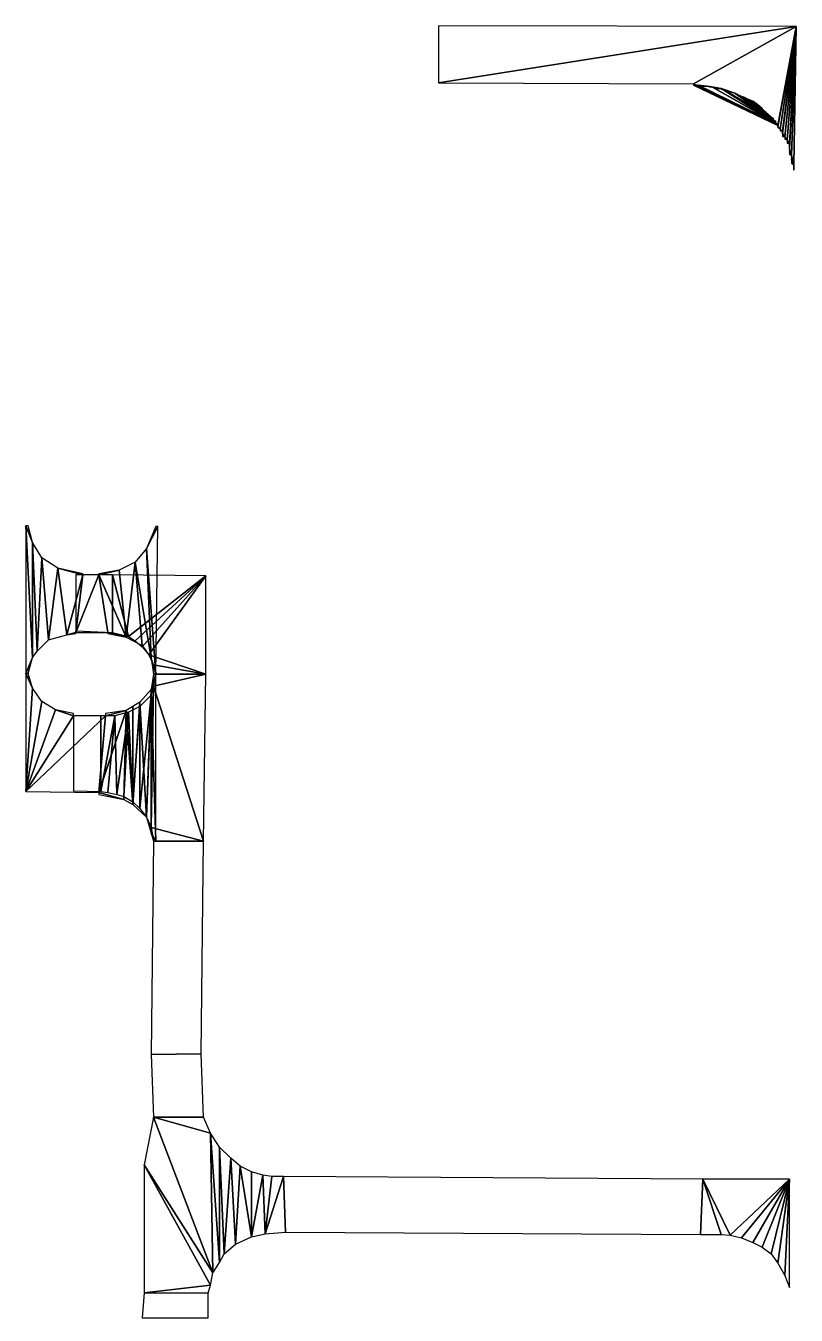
# Model space of a CAD drawing. Extents: x -35426928 to -35396732, y 11996534 to 12011444.
# Drawn here: x -35418036 to -35416684, y 12009182 to 12011444 of the extents above; entities that cross this region are included whole.
import ezdxf

# ---------------------------------------------------------------- set-up
doc = ezdxf.new("R2010")
doc.units = 0

msp = doc.modelspace()

# ---------------------------------------------------------------- linework, layer by layer
at = {"layer": 'mg_to_dxf', "color": 52}
for points in [[(-35416684, 12011443), (-35416684, 12011443), (-35417312, 12011444), (-35417312, 12011344)], [(-35416684, 12011443), (-35416684, 12011443), (-35417312, 12011344), (-35416864, 12011342)], [(-35416716, 12011269), (-35416716, 12011269), (-35416684, 12011443), (-35416864, 12011342)], [(-35416716, 12011267), (-35416716, 12011267), (-35416684, 12011443), (-35416716, 12011269)], [(-35416716, 12011267), (-35416716, 12011267), (-35416712, 12011263), (-35416684, 12011443)], [(-35416712, 12011263), (-35416712, 12011263), (-35416708, 12011259), (-35416684, 12011443)], [(-35416708, 12011259), (-35416708, 12011259), (-35416708, 12011255), (-35416684, 12011443)], [(-35416708, 12011255), (-35416708, 12011255), (-35416704, 12011249), (-35416684, 12011443)], [(-35416704, 12011249), (-35416704, 12011249), (-35416700, 12011244), (-35416684, 12011443)], [(-35416700, 12011244), (-35416700, 12011244), (-35416696, 12011237), (-35416684, 12011443)], [(-35416696, 12011237), (-35416696, 12011237), (-35416696, 12011228), (-35416684, 12011443)], [(-35416696, 12011228), (-35416696, 12011228), (-35416692, 12011217), (-35416684, 12011443)], [(-35416692, 12011217), (-35416692, 12011217), (-35416688, 12011200), (-35416684, 12011443)], [(-35416688, 12011200), (-35416688, 12011200), (-35416688, 12011191), (-35416684, 12011443)], [(-35416716, 12011269), (-35416716, 12011269), (-35416716, 12011269), (-35416864, 12011342)], [(-35416716, 12011269), (-35416716, 12011269), (-35416864, 12011342), (-35416864, 12011340)], [(-35416716, 12011269), (-35416716, 12011269), (-35416864, 12011340)], [(-35416864, 12011340), (-35416864, 12011340), (-35416864, 12011340)], [(-35416716, 12011270), (-35416716, 12011270), (-35416864, 12011340), (-35416716, 12011269)], [(-35416716, 12011270), (-35416716, 12011270), (-35416720, 12011273), (-35416864, 12011340)], [(-35416720, 12011273), (-35416720, 12011273), (-35416856, 12011340), (-35416864, 12011340)], [(-35416720, 12011273), (-35416720, 12011273), (-35416720, 12011273), (-35416856, 12011340)], [(-35416832, 12011337), (-35416832, 12011337), (-35416840, 12011338), (-35416856, 12011340)], [(-35416720, 12011273), (-35416720, 12011273), (-35416832, 12011337), (-35416856, 12011340)], [(-35416856, 12011340), (-35416856, 12011340), (-35416844, 12011338), (-35416840, 12011338)], [(-35416856, 12011340), (-35416856, 12011340), (-35416848, 12011338), (-35416844, 12011338)], [(-35416856, 12011340), (-35416856, 12011340), (-35416852, 12011338), (-35416848, 12011338)], [(-35416856, 12011340), (-35416856, 12011340), (-35416852, 12011338)], [(-35416840, 12011338), (-35416840, 12011338), (-35416836, 12011337), (-35416832, 12011337)], [(-35416720, 12011273), (-35416720, 12011273), (-35416720, 12011274), (-35416832, 12011337)], [(-35416720, 12011274), (-35416720, 12011274), (-35416816, 12011334), (-35416832, 12011337)], [(-35416832, 12011337), (-35416832, 12011337), (-35416824, 12011335), (-35416816, 12011334)], [(-35416832, 12011337), (-35416832, 12011337), (-35416828, 12011335), (-35416824, 12011335)], [(-35416824, 12011335), (-35416824, 12011335), (-35416824, 12011334), (-35416816, 12011334)], [(-35416720, 12011274), (-35416720, 12011274), (-35416720, 12011276), (-35416816, 12011334)], [(-35416720, 12011276), (-35416720, 12011276), (-35416812, 12011333), (-35416816, 12011334)], [(-35416816, 12011334), (-35416816, 12011334), (-35416816, 12011333), (-35416812, 12011333)], [(-35416720, 12011276), (-35416720, 12011276), (-35416812, 12011333), (-35416724, 12011277)], [(-35416724, 12011277), (-35416724, 12011277), (-35416724, 12011277), (-35416812, 12011333)], [(-35416796, 12011327), (-35416796, 12011327), (-35416812, 12011333), (-35416800, 12011328)], [(-35416792, 12011326), (-35416792, 12011326), (-35416812, 12011333), (-35416796, 12011327)], [(-35416724, 12011277), (-35416724, 12011277), (-35416792, 12011326), (-35416812, 12011333)], [(-35416812, 12011333), (-35416812, 12011333), (-35416800, 12011328), (-35416804, 12011330)], [(-35416812, 12011333), (-35416812, 12011333), (-35416808, 12011331), (-35416804, 12011330)], [(-35416804, 12011330), (-35416804, 12011330), (-35416800, 12011328)], [(-35416724, 12011278), (-35416724, 12011278), (-35416792, 12011326), (-35416724, 12011277)], [(-35416724, 12011278), (-35416724, 12011278), (-35416724, 12011280), (-35416792, 12011326)], [(-35416724, 12011280), (-35416724, 12011280), (-35416724, 12011280), (-35416792, 12011326)], [(-35416788, 12011324), (-35416788, 12011324), (-35416792, 12011326)], [(-35416724, 12011280), (-35416724, 12011280), (-35416788, 12011324), (-35416792, 12011326)], [(-35416724, 12011280), (-35416724, 12011280), (-35416724, 12011281), (-35416788, 12011324)], [(-35416724, 12011281), (-35416724, 12011281), (-35416780, 12011320), (-35416788, 12011324)], [(-35416788, 12011324), (-35416788, 12011324), (-35416788, 12011323), (-35416784, 12011321)], [(-35416788, 12011324), (-35416788, 12011324), (-35416784, 12011321), (-35416780, 12011320)], [(-35416780, 12011320), (-35416780, 12011320), (-35416780, 12011320), (-35416784, 12011321)], [(-35416724, 12011281), (-35416724, 12011281), (-35416780, 12011320), (-35416728, 12011282)], [(-35416728, 12011282), (-35416728, 12011282), (-35416728, 12011282), (-35416780, 12011320)], [(-35416728, 12011282), (-35416728, 12011282), (-35416768, 12011315), (-35416780, 12011320)], [(-35416772, 12011316), (-35416772, 12011316), (-35416776, 12011319), (-35416780, 12011320)], [(-35416768, 12011315), (-35416768, 12011315), (-35416780, 12011320), (-35416772, 12011316)], [(-35416772, 12011317), (-35416772, 12011317), (-35416776, 12011319), (-35416772, 12011316)], [(-35416728, 12011282), (-35416728, 12011282), (-35416760, 12011312), (-35416768, 12011315)], [(-35416768, 12011315), (-35416768, 12011315), (-35416768, 12011313), (-35416764, 12011312)], [(-35416768, 12011315), (-35416768, 12011315), (-35416764, 12011312), (-35416760, 12011312)], [(-35416728, 12011282), (-35416728, 12011282), (-35416728, 12011284), (-35416760, 12011312)], [(-35416728, 12011284), (-35416728, 12011284), (-35416752, 12011306), (-35416760, 12011312)], [(-35416760, 12011312), (-35416760, 12011312), (-35416760, 12011309), (-35416752, 12011306)], [(-35416760, 12011312), (-35416760, 12011312), (-35416760, 12011309), (-35416760, 12011310)], [(-35416760, 12011309), (-35416760, 12011309), (-35416760, 12011308), (-35416756, 12011306)], [(-35416760, 12011309), (-35416760, 12011309), (-35416756, 12011306), (-35416752, 12011306)], [(-35416728, 12011284), (-35416728, 12011284), (-35416752, 12011306), (-35416732, 12011285)], [(-35416732, 12011285), (-35416732, 12011285), (-35416732, 12011285), (-35416752, 12011306)], [(-35416732, 12011285), (-35416732, 12011285), (-35416744, 12011298), (-35416752, 12011306)], [(-35416752, 12011306), (-35416752, 12011306), (-35416744, 12011298), (-35416744, 12011299)], [(-35416752, 12011306), (-35416752, 12011306), (-35416752, 12011303), (-35416744, 12011299)], [(-35416752, 12011306), (-35416752, 12011306), (-35416752, 12011303), (-35416752, 12011305)], [(-35416744, 12011299), (-35416744, 12011299), (-35416748, 12011301), (-35416752, 12011303)], [(-35416752, 12011303), (-35416752, 12011303), (-35416752, 12011302), (-35416748, 12011301)], [(-35416744, 12011299), (-35416744, 12011299), (-35416744, 12011298)], [(-35416732, 12011285), (-35416732, 12011285), (-35416744, 12011298), (-35416744, 12011296)], [(-35416732, 12011285), (-35416732, 12011285), (-35416732, 12011287), (-35416744, 12011296)], [(-35416732, 12011287), (-35416732, 12011287), (-35416744, 12011296), (-35416736, 12011288)], [(-35416740, 12011295), (-35416740, 12011295), (-35416744, 12011296)], [(-35416736, 12011288), (-35416736, 12011288), (-35416740, 12011295), (-35416744, 12011296)], [(-35416736, 12011288), (-35416736, 12011288), (-35416736, 12011289), (-35416740, 12011295)], [(-35416736, 12011289), (-35416736, 12011289), (-35416736, 12011289), (-35416740, 12011295)], [(-35416736, 12011289), (-35416736, 12011289), (-35416740, 12011295), (-35416740, 12011294)], [(-35416736, 12011289), (-35416736, 12011289), (-35416736, 12011291), (-35416740, 12011294)], [(-35416736, 12011291), (-35416736, 12011291), (-35416740, 12011294)], [(-35416736, 12011291), (-35416736, 12011291), (-35416736, 12011291), (-35416740, 12011294)], [(-35416736, 12011291), (-35416736, 12011291), (-35416736, 12011292), (-35416740, 12011294)], [(-35416716, 12011271), (-35416716, 12011271), (-35416720, 12011273), (-35416716, 12011270)], [(-35416716, 12011267), (-35416716, 12011267), (-35416716, 12011266), (-35416712, 12011263)], [(-35416712, 12011263), (-35416712, 12011263), (-35416712, 12011262), (-35416708, 12011259)], [(-35416712, 12011262), (-35416712, 12011262), (-35416712, 12011260), (-35416708, 12011259)], [(-35416708, 12011259), (-35416708, 12011259), (-35416708, 12011255), (-35416708, 12011257)], [(-35416708, 12011255), (-35416708, 12011255), (-35416708, 12011253), (-35416704, 12011249)], [(-35416708, 12011253), (-35416708, 12011253), (-35416708, 12011252), (-35416704, 12011249)], [(-35416708, 12011252), (-35416708, 12011252), (-35416708, 12011250), (-35416704, 12011249)], [(-35416704, 12011249), (-35416704, 12011249), (-35416704, 12011246), (-35416700, 12011244)], [(-35416704, 12011246), (-35416704, 12011246), (-35416704, 12011245), (-35416700, 12011244)], [(-35416700, 12011244), (-35416700, 12011244), (-35416700, 12011242), (-35416696, 12011237)], [(-35416700, 12011242), (-35416700, 12011242), (-35416700, 12011241), (-35416696, 12011237)], [(-35416700, 12011241), (-35416700, 12011241), (-35416700, 12011238), (-35416696, 12011237)], [(-35416696, 12011237), (-35416696, 12011237), (-35416696, 12011228), (-35416696, 12011235)], [(-35416696, 12011235), (-35416696, 12011235), (-35416696, 12011228), (-35416696, 12011234)], [(-35416696, 12011234), (-35416696, 12011234), (-35416696, 12011228), (-35416696, 12011231)], [(-35416696, 12011231), (-35416696, 12011231), (-35416696, 12011228), (-35416696, 12011230)], [(-35416696, 12011228), (-35416696, 12011228), (-35416696, 12011225), (-35416692, 12011217)], [(-35416696, 12011225), (-35416696, 12011225), (-35416696, 12011224), (-35416692, 12011217)], [(-35416696, 12011224), (-35416696, 12011224), (-35416696, 12011223), (-35416692, 12011217)], [(-35416696, 12011223), (-35416696, 12011223), (-35416696, 12011221), (-35416692, 12011217)], [(-35416696, 12011221), (-35416696, 12011221), (-35416696, 12011218), (-35416692, 12011217)], [(-35416692, 12011217), (-35416692, 12011217), (-35416692, 12011216), (-35416688, 12011200)], [(-35416692, 12011216), (-35416692, 12011216), (-35416692, 12011213), (-35416688, 12011200)], [(-35416692, 12011213), (-35416692, 12011213), (-35416692, 12011210), (-35416688, 12011200)], [(-35416692, 12011210), (-35416692, 12011210), (-35416692, 12011209), (-35416688, 12011200)], [(-35416692, 12011209), (-35416692, 12011209), (-35416692, 12011206), (-35416688, 12011200)], [(-35416692, 12011206), (-35416692, 12011206), (-35416692, 12011203), (-35416688, 12011200)], [(-35416688, 12011200), (-35416688, 12011200), (-35416688, 12011191), (-35416688, 12011199)], [(-35416688, 12011199), (-35416688, 12011199), (-35416688, 12011191), (-35416688, 12011196)], [(-35416688, 12011196), (-35416688, 12011196), (-35416688, 12011191), (-35416688, 12011193)], [(-35416688, 12011193), (-35416688, 12011193), (-35416688, 12011191), (-35416688, 12011192)], [(-35418024, 12010538), (-35418024, 12010538), (-35418032, 12010567), (-35418036, 12010567)], [(-35418024, 12010538), (-35418024, 12010538), (-35418036, 12010567), (-35418024, 12010336)], [(-35418024, 12010336), (-35418024, 12010336), (-35418036, 12010567), (-35418036, 12010308)], [(-35417824, 12010527), (-35417824, 12010527), (-35417808, 12010307), (-35417804, 12010566)], [(-35417824, 12010527), (-35417824, 12010527), (-35417804, 12010566), (-35417808, 12010566)], [(-35418016, 12010347), (-35418016, 12010347), (-35418024, 12010538), (-35418024, 12010336)], [(-35418008, 12010511), (-35418008, 12010511), (-35418024, 12010538), (-35418016, 12010347)], [(-35417996, 12010367), (-35417996, 12010367), (-35418008, 12010511), (-35418016, 12010347)], [(-35417980, 12010493), (-35417980, 12010493), (-35418008, 12010511), (-35417996, 12010367)], [(-35417816, 12010335), (-35417816, 12010335), (-35417824, 12010527), (-35417844, 12010503)], [(-35417816, 12010335), (-35417816, 12010335), (-35417808, 12010307), (-35417824, 12010527)], [(-35417964, 12010376), (-35417964, 12010376), (-35417980, 12010493), (-35417996, 12010367)], [(-35417936, 12010481), (-35417936, 12010481), (-35417936, 12010483), (-35417980, 12010493)], [(-35417936, 12010481), (-35417936, 12010481), (-35417980, 12010493), (-35417964, 12010376)], [(-35417908, 12010481), (-35417908, 12010481), (-35417872, 12010489), (-35417908, 12010483)], [(-35417860, 12010372), (-35417860, 12010372), (-35417872, 12010489), (-35417908, 12010481)], [(-35417844, 12010503), (-35417844, 12010503), (-35417872, 12010489), (-35417860, 12010372)], [(-35417844, 12010503), (-35417844, 12010503), (-35417860, 12010372), (-35417832, 12010357)], [(-35417816, 12010335), (-35417816, 12010335), (-35417844, 12010503), (-35417832, 12010357)], [(-35417948, 12010380), (-35417948, 12010380), (-35417936, 12010481), (-35417964, 12010376)], [(-35417948, 12010383), (-35417884, 12010380), (-35417884, 12010481), (-35417948, 12010481)], [(-35417908, 12010481), (-35417908, 12010481), (-35417948, 12010380), (-35417892, 12010380)], [(-35417908, 12010481), (-35417908, 12010481), (-35417936, 12010481), (-35417948, 12010380)], [(-35417860, 12010372), (-35417860, 12010372), (-35417908, 12010481), (-35417892, 12010380)], [(-35417856, 12010373), (-35417856, 12010373), (-35417884, 12010481), (-35417884, 12010380)], [(-35417720, 12010479), (-35417720, 12010479), (-35417884, 12010481), (-35417856, 12010373)], [(-35417844, 12010365), (-35417844, 12010365), (-35417720, 12010479), (-35417856, 12010373)], [(-35417832, 12010355), (-35417832, 12010355), (-35417720, 12010479), (-35417844, 12010365)], [(-35417820, 12010341), (-35417820, 12010341), (-35417720, 12010479), (-35417832, 12010355)], [(-35417720, 12010307), (-35417720, 12010307), (-35417720, 12010479), (-35417820, 12010341)], [(-35417964, 12010376), (-35417964, 12010376), (-35417948, 12010378), (-35417948, 12010380)], [(-35417892, 12010380), (-35417892, 12010380), (-35417892, 12010378), (-35417860, 12010372)], [(-35418024, 12010336), (-35418024, 12010336), (-35418036, 12010308), (-35418032, 12010308)], [(-35417812, 12010323), (-35417812, 12010323), (-35417720, 12010307), (-35417820, 12010341)], [(-35417816, 12010335), (-35417816, 12010335), (-35417812, 12010307), (-35417808, 12010307)], [(-35418024, 12010282), (-35418024, 12010282), (-35418032, 12010308), (-35418036, 12010308)], [(-35418024, 12010282), (-35418024, 12010282), (-35418036, 12010308), (-35418036, 12010101)], [(-35417816, 12010280), (-35417816, 12010280), (-35417808, 12010014), (-35417808, 12010307)], [(-35417816, 12010280), (-35417816, 12010280), (-35417808, 12010307), (-35417812, 12010307)], [(-35417812, 12010323), (-35417812, 12010323), (-35417808, 12010307), (-35417720, 12010307)], [(-35417812, 12010286), (-35417812, 12010286), (-35417724, 12010014), (-35417720, 12010307)], [(-35417812, 12010286), (-35417812, 12010286), (-35417720, 12010307), (-35417808, 12010307)], [(-35417816, 12010270), (-35417816, 12010270), (-35417816, 12010038), (-35417812, 12010286)], [(-35417816, 12010038), (-35417816, 12010038), (-35417724, 12010014), (-35417812, 12010286)], [(-35418024, 12010282), (-35418024, 12010282), (-35418036, 12010101), (-35418008, 12010259)], [(-35417824, 12010056), (-35417824, 12010056), (-35417816, 12010280), (-35417836, 12010258)], [(-35417836, 12010071), (-35417836, 12010071), (-35417824, 12010056), (-35417816, 12010270)], [(-35417836, 12010071), (-35417836, 12010071), (-35417816, 12010270), (-35417836, 12010250)], [(-35417824, 12010056), (-35417824, 12010056), (-35417816, 12010028), (-35417816, 12010280)], [(-35417824, 12010056), (-35417824, 12010056), (-35417816, 12010038), (-35417816, 12010270)], [(-35417816, 12010028), (-35417816, 12010028), (-35417808, 12010014), (-35417816, 12010280)], [(-35418036, 12010101), (-35418036, 12010101), (-35417984, 12010244), (-35418008, 12010259)], [(-35418036, 12010101), (-35418036, 12010101), (-35417952, 12010234), (-35417984, 12010244)], [(-35417952, 12010234), (-35417952, 12010234), (-35417952, 12010238), (-35417984, 12010244)], [(-35417908, 12010099), (-35417908, 12010099), (-35417864, 12010087), (-35417860, 12010243)], [(-35417908, 12010099), (-35417908, 12010099), (-35417860, 12010243), (-35417896, 12010234)], [(-35417860, 12010243), (-35417860, 12010243), (-35417896, 12010238), (-35417896, 12010234)], [(-35417856, 12010240), (-35417856, 12010240), (-35417880, 12010234), (-35417876, 12010096)], [(-35417864, 12010092), (-35417864, 12010092), (-35417856, 12010240), (-35417876, 12010096)], [(-35417864, 12010087), (-35417864, 12010087), (-35417848, 12010078), (-35417860, 12010243)], [(-35417864, 12010092), (-35417864, 12010092), (-35417848, 12010083), (-35417856, 12010240)], [(-35417860, 12010243), (-35417860, 12010243), (-35417848, 12010078), (-35417848, 12010250)], [(-35417848, 12010083), (-35417848, 12010083), (-35417836, 12010250), (-35417856, 12010240)], [(-35417848, 12010078), (-35417848, 12010078), (-35417824, 12010056), (-35417836, 12010258)], [(-35417848, 12010078), (-35417848, 12010078), (-35417836, 12010258), (-35417848, 12010250)], [(-35417848, 12010083), (-35417848, 12010083), (-35417836, 12010071), (-35417836, 12010250)], [(-35418036, 12010101), (-35418036, 12010101), (-35417908, 12010099), (-35417896, 12010234)], [(-35418036, 12010101), (-35418036, 12010101), (-35417896, 12010234), (-35417952, 12010234)], [(-35417904, 12010234), (-35417952, 12010234), (-35417952, 12010102), (-35417904, 12010101)], [(-35417880, 12010234), (-35417880, 12010234), (-35417904, 12010234), (-35417904, 12010101)], [(-35417880, 12010234), (-35417880, 12010234), (-35417904, 12010101), (-35417892, 12010099)], [(-35417876, 12010096), (-35417876, 12010096), (-35417880, 12010234), (-35417892, 12010099)], [(-35417908, 12010099), (-35417908, 12010099), (-35417908, 12010096), (-35417864, 12010087)], [(-35417816, 12010038), (-35417816, 12010038), (-35417812, 12010014), (-35417724, 12010014)], [(-35417816, 12010028), (-35417816, 12010028), (-35417812, 12010014), (-35417808, 12010014)], [(-35417812, 12010014), (-35417816, 12009640), (-35417728, 12009641), (-35417724, 12010014)], [(-35417816, 12009640), (-35417812, 12009530), (-35417724, 12009530), (-35417728, 12009641)], [(-35417708, 12009257), (-35417708, 12009257), (-35417812, 12009530), (-35417828, 12009446)], [(-35417712, 12009502), (-35417712, 12009502), (-35417724, 12009530), (-35417812, 12009530)], [(-35417712, 12009502), (-35417712, 12009502), (-35417812, 12009530), (-35417708, 12009257)], [(-35417696, 12009275), (-35417696, 12009275), (-35417712, 12009502), (-35417708, 12009257)], [(-35417696, 12009477), (-35417696, 12009477), (-35417712, 12009502), (-35417696, 12009275)], [(-35417676, 12009458), (-35417676, 12009458), (-35417696, 12009477), (-35417688, 12009290)], [(-35417696, 12009477), (-35417696, 12009477), (-35417696, 12009275), (-35417688, 12009290)], [(-35417676, 12009458), (-35417676, 12009458), (-35417688, 12009290), (-35417668, 12009307)], [(-35417660, 12009444), (-35417660, 12009444), (-35417676, 12009458), (-35417668, 12009307)], [(-35417708, 12009257), (-35417708, 12009257), (-35417828, 12009446), (-35417712, 12009235)], [(-35417712, 12009235), (-35417712, 12009235), (-35417828, 12009446), (-35417828, 12009222)], [(-35417660, 12009444), (-35417660, 12009444), (-35417668, 12009307), (-35417640, 12009320)], [(-35417640, 12009434), (-35417640, 12009434), (-35417660, 12009444), (-35417640, 12009320)], [(-35417640, 12009434), (-35417640, 12009434), (-35417640, 12009320), (-35417620, 12009428)], [(-35417640, 12009320), (-35417640, 12009320), (-35417616, 12009325), (-35417620, 12009428)], [(-35417620, 12009428), (-35417620, 12009428), (-35417616, 12009325), (-35417604, 12009426)], [(-35417616, 12009325), (-35417616, 12009325), (-35417580, 12009328), (-35417584, 12009426)], [(-35417616, 12009325), (-35417616, 12009325), (-35417584, 12009426), (-35417604, 12009426)], [(-35417580, 12009328), (-35416852, 12009324), (-35416848, 12009421), (-35417584, 12009426)], [(-35416816, 12009324), (-35416816, 12009324), (-35416848, 12009421), (-35416852, 12009324)], [(-35416696, 12009421), (-35416696, 12009421), (-35416848, 12009421), (-35416800, 12009323)], [(-35416800, 12009323), (-35416800, 12009323), (-35416848, 12009421), (-35416816, 12009324)], [(-35416696, 12009421), (-35416696, 12009421), (-35416800, 12009323), (-35416780, 12009318)], [(-35416696, 12009421), (-35416696, 12009421), (-35416780, 12009318), (-35416760, 12009310)], [(-35416696, 12009421), (-35416696, 12009421), (-35416760, 12009310), (-35416744, 12009302)], [(-35416696, 12009421), (-35416696, 12009421), (-35416744, 12009302), (-35416728, 12009290)], [(-35416696, 12009421), (-35416696, 12009421), (-35416728, 12009290), (-35416716, 12009274)], [(-35416704, 12009252), (-35416704, 12009252), (-35416696, 12009421), (-35416716, 12009274)], [(-35416704, 12009252), (-35416704, 12009252), (-35416696, 12009231), (-35416696, 12009421)], [(-35417828, 12009222), (-35417832, 12009178), (-35417716, 12009178), (-35417716, 12009221)], [(-35417712, 12009235), (-35417712, 12009235), (-35417828, 12009222), (-35417716, 12009221)]]:
    msp.add_3dface(points, dxfattribs=at)

doc.saveas('drawing.dxf')
